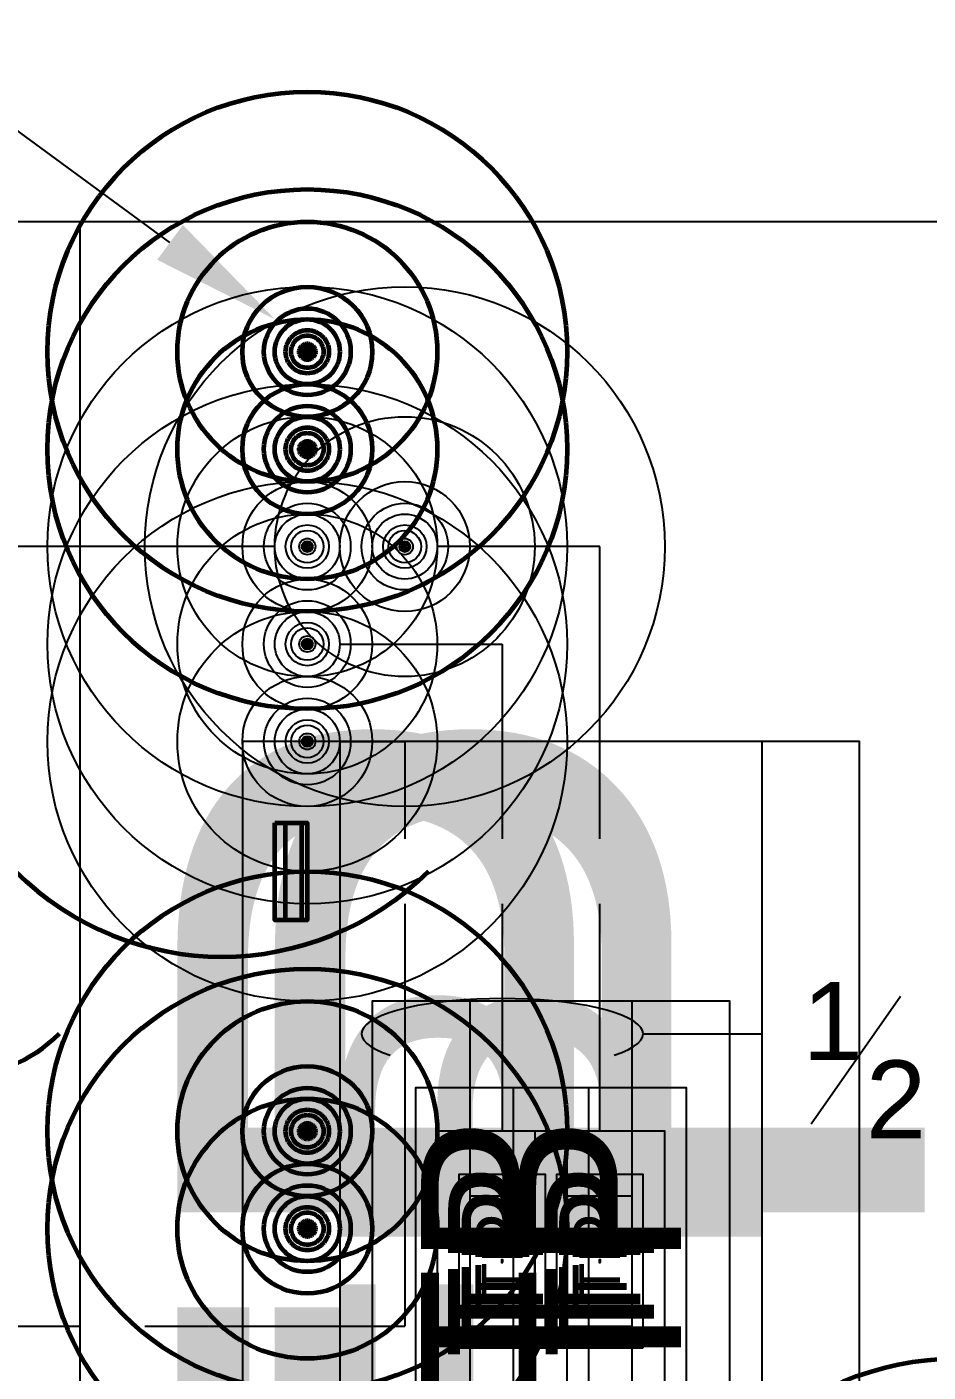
# Model space of a CAD drawing. Extents: x -3637 to 1666, y -2593 to 1817.
# Drawn here: x -707.9 to -624.7, y 447.5 to 571.7 of the extents above; entities that cross this region are included whole.
import ezdxf
from ezdxf.enums import TextEntityAlignment as Align

# ---------------------------------------------------------------- set-up
doc = ezdxf.new("R2010")
doc.units = 0
doc.header["$LTSCALE"] = 36
doc.header["$MEASUREMENT"] = 0
doc.linetypes.add('VENT', pattern=[0.3, 0.2, -0.1])
for name, color, linetype in [('G-ANNO-TEXT', 70, 'Continuous'), ('P-TP-N', 4, 'Continuous'), ('P-TP-N @ 1 (1)', 4, 'Continuous'), ('P-TP-N @ 1 (2)', 4, 'Continuous'), ('P-TP-N @ 12', 4, 'Continuous'), ('P-TP-N @ 128', 4, 'Continuous'), ('P-TP-N @ 16', 4, 'Continuous'), ('P-TP-N @ 192', 4, 'Continuous'), ('P-TP-N @ 2', 4, 'Continuous'), ('P-TP-N @ 24', 4, 'Continuous'), ('P-TP-N @ 384', 4, 'Continuous'), ('P-TP-N @ 4', 4, 'Continuous'), ('P-TP-N @ 48', 4, 'Continuous'), ('P-TP-N @ 64', 4, 'Continuous'), ('P-TP-N @ 768', 4, 'Continuous'), ('P-TP-N @ 8', 4, 'Continuous'), ('P-TP-N @ 96', 4, 'Continuous')]:
    doc.layers.add(name, color=color, linetype=linetype)
for name, color, linetype, lineweight in [('P-FIXT-N @ 48', 3, 'Continuous', 60), ('P-SAN-N', 6, 'Continuous', 60), ('P-SAN-N @ 1 (1)', 6, 'Continuous', 60), ('P-SAN-N @ 1 (2)', 6, 'Continuous', 60), ('P-SAN-N @ 12', 6, 'Continuous', 60), ('P-SAN-N @ 128', 6, 'Continuous', 60), ('P-SAN-N @ 16', 6, 'Continuous', 60), ('P-SAN-N @ 192', 6, 'Continuous', 60), ('P-SAN-N @ 2', 6, 'Continuous', 60), ('P-SAN-N @ 24', 6, 'Continuous', 60), ('P-SAN-N @ 384', 6, 'Continuous', 60), ('P-SAN-N @ 4', 6, 'Continuous', 60), ('P-SAN-N @ 48', 6, 'Continuous', 60), ('P-SAN-N @ 64', 6, 'Continuous', 60), ('P-SAN-N @ 768', 6, 'Continuous', 60), ('P-SAN-N @ 8', 6, 'Continuous', 60), ('P-SAN-N @ 96', 6, 'Continuous', 60), ('P-SANV-N', 5, 'VENT', 60), ('P-SANV-N @ 1 (1)', 5, 'VENT', 60), ('P-SANV-N @ 1 (2)', 5, 'VENT', 60), ('P-SANV-N @ 12', 5, 'VENT', 60), ('P-SANV-N @ 128', 5, 'VENT', 60), ('P-SANV-N @ 16', 5, 'VENT', 60), ('P-SANV-N @ 192', 5, 'VENT', 60), ('P-SANV-N @ 2', 5, 'VENT', 60), ('P-SANV-N @ 24', 5, 'VENT', 60), ('P-SANV-N @ 384', 5, 'VENT', 60), ('P-SANV-N @ 4', 5, 'VENT', 60), ('P-SANV-N @ 48', 5, 'VENT', 60), ('P-SANV-N @ 64', 5, 'VENT', 60), ('P-SANV-N @ 768', 5, 'VENT', 60), ('P-SANV-N @ 8', 5, 'VENT', 60), ('P-SANV-N @ 96', 5, 'VENT', 60)]:
    doc.layers.add(name, color=color, linetype=linetype, lineweight=lineweight)
doc.styles.add('Arial', font='arial.ttf')

# ---------------------------------------------------------------- blocks, each defined once
blk = doc.blocks.new('*U20')
at = {"linetype": 'Continuous'}
blk.add_circle((0, 0), 0.03516, dxfattribs=at)
blk.add_arc((0.09046, 0), 0.03516, 90, 270, dxfattribs=at)
blk = doc.blocks.new('*U993')
at = {"layer": 'P-SAN-N @ 1 (1)', "rotation": 45}
blk.add_blockref('*U20', (-622, 421.74), dxfattribs=at)
at = {"layer": 'P-SAN-N @ 1 (2)', "rotation": 45}
blk.add_blockref('*U20', (-622, 421.74), dxfattribs=at)
at = {"layer": 'P-SAN-N @ 12', "xscale": 12, "yscale": 12, "zscale": 12, "rotation": 44.99999999999999}
blk.add_blockref('*U20', (-622, 421.74), dxfattribs=at)
at = {"layer": 'P-SAN-N @ 128', "xscale": 128, "yscale": 128, "zscale": 128, "rotation": 45}
blk.add_blockref('*U20', (-622, 421.74), dxfattribs=at)
at = {"layer": 'P-SAN-N @ 16', "xscale": 16, "yscale": 16, "zscale": 16, "rotation": 45}
blk.add_blockref('*U20', (-622, 421.74), dxfattribs=at)
at = {"layer": 'P-SAN-N @ 192', "xscale": 192, "yscale": 192, "zscale": 192, "rotation": 44.99999999999999}
blk.add_blockref('*U20', (-622, 421.74), dxfattribs=at)
at = {"layer": 'P-SAN-N @ 2', "xscale": 2, "yscale": 2, "zscale": 2, "rotation": 45}
blk.add_blockref('*U20', (-622, 421.74), dxfattribs=at)
at = {"layer": 'P-SAN-N @ 24', "xscale": 24, "yscale": 24, "zscale": 24, "rotation": 44.99999999999999}
blk.add_blockref('*U20', (-622, 421.74), dxfattribs=at)
at = {"layer": 'P-SAN-N @ 384', "xscale": 384, "yscale": 384, "zscale": 384, "rotation": 44.99999999999999}
blk.add_blockref('*U20', (-622, 421.74), dxfattribs=at)
at = {"layer": 'P-SAN-N @ 4', "xscale": 4, "yscale": 4, "zscale": 4, "rotation": 45}
blk.add_blockref('*U20', (-622, 421.74), dxfattribs=at)
at = {"layer": 'P-SAN-N @ 48', "xscale": 48, "yscale": 48, "zscale": 48, "rotation": 44.99999999999999}
blk.add_blockref('*U20', (-622, 421.74), dxfattribs=at)
at = {"layer": 'P-SAN-N @ 64', "xscale": 64, "yscale": 64, "zscale": 64, "rotation": 45}
blk.add_blockref('*U20', (-622, 421.74), dxfattribs=at)
at = {"layer": 'P-SAN-N @ 768', "xscale": 768, "yscale": 768, "zscale": 768, "rotation": 44.99999999999999}
blk.add_blockref('*U20', (-622, 421.74), dxfattribs=at)
at = {"layer": 'P-SAN-N @ 8', "xscale": 8, "yscale": 8, "zscale": 8, "rotation": 45}
blk.add_blockref('*U20', (-622, 421.74), dxfattribs=at)
at = {"layer": 'P-SAN-N @ 96', "xscale": 96, "yscale": 96, "zscale": 96, "rotation": 44.99999999999999}
blk.add_blockref('*U20', (-622, 421.74), dxfattribs=at)
blk = doc.blocks.new('*U995')
at = {"layer": 'P-SAN-N @ 1 (1)', "rotation": 44.99999999999999}
blk.add_blockref('*U20', (-739, 463.74), dxfattribs=at)
at = {"layer": 'P-SAN-N @ 1 (2)', "rotation": 44.99999999999999}
blk.add_blockref('*U20', (-739, 463.74), dxfattribs=at)
at = {"layer": 'P-SAN-N @ 12', "xscale": 12, "yscale": 12, "zscale": 12, "rotation": 44.99999999999999}
blk.add_blockref('*U20', (-739, 463.74), dxfattribs=at)
at = {"layer": 'P-SAN-N @ 128', "xscale": 128, "yscale": 128, "zscale": 128, "rotation": 44.99999999999999}
blk.add_blockref('*U20', (-739, 463.74), dxfattribs=at)
at = {"layer": 'P-SAN-N @ 16', "xscale": 16, "yscale": 16, "zscale": 16, "rotation": 44.99999999999999}
blk.add_blockref('*U20', (-739, 463.74), dxfattribs=at)
at = {"layer": 'P-SAN-N @ 192', "xscale": 192, "yscale": 192, "zscale": 192, "rotation": 44.99999999999999}
blk.add_blockref('*U20', (-739, 463.74), dxfattribs=at)
at = {"layer": 'P-SAN-N @ 2', "xscale": 2, "yscale": 2, "zscale": 2, "rotation": 44.99999999999999}
blk.add_blockref('*U20', (-739, 463.74), dxfattribs=at)
at = {"layer": 'P-SAN-N @ 24', "xscale": 24, "yscale": 24, "zscale": 24, "rotation": 44.99999999999999}
blk.add_blockref('*U20', (-739, 463.74), dxfattribs=at)
at = {"layer": 'P-SAN-N @ 384', "xscale": 384, "yscale": 384, "zscale": 384, "rotation": 44.99999999999999}
blk.add_blockref('*U20', (-739, 463.74), dxfattribs=at)
at = {"layer": 'P-SAN-N @ 4', "xscale": 4, "yscale": 4, "zscale": 4, "rotation": 44.99999999999999}
blk.add_blockref('*U20', (-739, 463.74), dxfattribs=at)
at = {"layer": 'P-SAN-N @ 48', "xscale": 48, "yscale": 48, "zscale": 48, "rotation": 44.99999999999999}
blk.add_blockref('*U20', (-739, 463.74), dxfattribs=at)
at = {"layer": 'P-SAN-N @ 64', "xscale": 64, "yscale": 64, "zscale": 64, "rotation": 44.99999999999999}
blk.add_blockref('*U20', (-739, 463.74), dxfattribs=at)
at = {"layer": 'P-SAN-N @ 768', "xscale": 768, "yscale": 768, "zscale": 768, "rotation": 44.99999999999999}
blk.add_blockref('*U20', (-739, 463.74), dxfattribs=at)
at = {"layer": 'P-SAN-N @ 8', "xscale": 8, "yscale": 8, "zscale": 8, "rotation": 44.99999999999999}
blk.add_blockref('*U20', (-739, 463.74), dxfattribs=at)
at = {"layer": 'P-SAN-N @ 96', "xscale": 96, "yscale": 96, "zscale": 96, "rotation": 44.99999999999999}
blk.add_blockref('*U20', (-739, 463.74), dxfattribs=at)
blk = doc.blocks.new('*U7')
blk.add_circle((0, 0), 0.03125)
blk = doc.blocks.new('*U1006')
at = {"layer": 'P-SANV-N @ 1 (1)'}
blk.add_blockref('*U7', (-682, 460.74), dxfattribs=at)
at = {"layer": 'P-SANV-N @ 1 (2)'}
blk.add_blockref('*U7', (-682, 460.74), dxfattribs=at)
at = {"layer": 'P-SANV-N @ 12', "xscale": 12, "yscale": 12, "zscale": 12}
blk.add_blockref('*U7', (-682, 460.74), dxfattribs=at)
at = {"layer": 'P-SANV-N @ 128', "xscale": 128, "yscale": 128, "zscale": 128}
blk.add_blockref('*U7', (-682, 460.74), dxfattribs=at)
at = {"layer": 'P-SANV-N @ 16', "xscale": 16, "yscale": 16, "zscale": 16}
blk.add_blockref('*U7', (-682, 460.74), dxfattribs=at)
at = {"layer": 'P-SANV-N @ 192', "xscale": 192, "yscale": 192, "zscale": 192}
blk.add_blockref('*U7', (-682, 460.74), dxfattribs=at)
at = {"layer": 'P-SANV-N @ 2', "xscale": 2, "yscale": 2, "zscale": 2}
blk.add_blockref('*U7', (-682, 460.74), dxfattribs=at)
at = {"layer": 'P-SANV-N @ 24', "xscale": 24, "yscale": 24, "zscale": 24}
blk.add_blockref('*U7', (-682, 460.74), dxfattribs=at)
at = {"layer": 'P-SANV-N @ 384', "xscale": 384, "yscale": 384, "zscale": 384}
blk.add_blockref('*U7', (-682, 460.74), dxfattribs=at)
at = {"layer": 'P-SANV-N @ 4', "xscale": 4, "yscale": 4, "zscale": 4}
blk.add_blockref('*U7', (-682, 460.74), dxfattribs=at)
at = {"layer": 'P-SANV-N @ 48', "xscale": 48, "yscale": 48, "zscale": 48}
blk.add_blockref('*U7', (-682, 460.74), dxfattribs=at)
at = {"layer": 'P-SANV-N @ 64', "xscale": 64, "yscale": 64, "zscale": 64}
blk.add_blockref('*U7', (-682, 460.74), dxfattribs=at)
at = {"layer": 'P-SANV-N @ 768', "xscale": 768, "yscale": 768, "zscale": 768}
blk.add_blockref('*U7', (-682, 460.74), dxfattribs=at)
at = {"layer": 'P-SANV-N @ 8', "xscale": 8, "yscale": 8, "zscale": 8}
blk.add_blockref('*U7', (-682, 460.74), dxfattribs=at)
at = {"layer": 'P-SANV-N @ 96', "xscale": 96, "yscale": 96, "zscale": 96}
blk.add_blockref('*U7', (-682, 460.74), dxfattribs=at)
blk = doc.blocks.new('*U1007')
at = {"layer": 'P-SANV-N @ 1 (1)'}
blk.add_blockref('*U7', (-682, 469.74), dxfattribs=at)
at = {"layer": 'P-SANV-N @ 1 (2)'}
blk.add_blockref('*U7', (-682, 469.74), dxfattribs=at)
at = {"layer": 'P-SANV-N @ 12', "xscale": 12, "yscale": 12, "zscale": 12}
blk.add_blockref('*U7', (-682, 469.74), dxfattribs=at)
at = {"layer": 'P-SANV-N @ 128', "xscale": 128, "yscale": 128, "zscale": 128}
blk.add_blockref('*U7', (-682, 469.74), dxfattribs=at)
at = {"layer": 'P-SANV-N @ 16', "xscale": 16, "yscale": 16, "zscale": 16}
blk.add_blockref('*U7', (-682, 469.74), dxfattribs=at)
at = {"layer": 'P-SANV-N @ 192', "xscale": 192, "yscale": 192, "zscale": 192}
blk.add_blockref('*U7', (-682, 469.74), dxfattribs=at)
at = {"layer": 'P-SANV-N @ 2', "xscale": 2, "yscale": 2, "zscale": 2}
blk.add_blockref('*U7', (-682, 469.74), dxfattribs=at)
at = {"layer": 'P-SANV-N @ 24', "xscale": 24, "yscale": 24, "zscale": 24}
blk.add_blockref('*U7', (-682, 469.74), dxfattribs=at)
at = {"layer": 'P-SANV-N @ 384', "xscale": 384, "yscale": 384, "zscale": 384}
blk.add_blockref('*U7', (-682, 469.74), dxfattribs=at)
at = {"layer": 'P-SANV-N @ 4', "xscale": 4, "yscale": 4, "zscale": 4}
blk.add_blockref('*U7', (-682, 469.74), dxfattribs=at)
at = {"layer": 'P-SANV-N @ 48', "xscale": 48, "yscale": 48, "zscale": 48}
blk.add_blockref('*U7', (-682, 469.74), dxfattribs=at)
at = {"layer": 'P-SANV-N @ 64', "xscale": 64, "yscale": 64, "zscale": 64}
blk.add_blockref('*U7', (-682, 469.74), dxfattribs=at)
at = {"layer": 'P-SANV-N @ 768', "xscale": 768, "yscale": 768, "zscale": 768}
blk.add_blockref('*U7', (-682, 469.74), dxfattribs=at)
at = {"layer": 'P-SANV-N @ 8', "xscale": 8, "yscale": 8, "zscale": 8}
blk.add_blockref('*U7', (-682, 469.74), dxfattribs=at)
at = {"layer": 'P-SANV-N @ 96', "xscale": 96, "yscale": 96, "zscale": 96}
blk.add_blockref('*U7', (-682, 469.74), dxfattribs=at)
blk = doc.blocks.new('*U1009')
at = {"layer": 'P-SANV-N @ 1 (1)'}
blk.add_blockref('*U7', (-682, 541.74), dxfattribs=at)
at = {"layer": 'P-SANV-N @ 1 (2)'}
blk.add_blockref('*U7', (-682, 541.74), dxfattribs=at)
at = {"layer": 'P-SANV-N @ 12', "xscale": 12, "yscale": 12, "zscale": 12}
blk.add_blockref('*U7', (-682, 541.74), dxfattribs=at)
at = {"layer": 'P-SANV-N @ 128', "xscale": 128, "yscale": 128, "zscale": 128}
blk.add_blockref('*U7', (-682, 541.74), dxfattribs=at)
at = {"layer": 'P-SANV-N @ 16', "xscale": 16, "yscale": 16, "zscale": 16}
blk.add_blockref('*U7', (-682, 541.74), dxfattribs=at)
at = {"layer": 'P-SANV-N @ 192', "xscale": 192, "yscale": 192, "zscale": 192}
blk.add_blockref('*U7', (-682, 541.74), dxfattribs=at)
at = {"layer": 'P-SANV-N @ 2', "xscale": 2, "yscale": 2, "zscale": 2}
blk.add_blockref('*U7', (-682, 541.74), dxfattribs=at)
at = {"layer": 'P-SANV-N @ 24', "xscale": 24, "yscale": 24, "zscale": 24}
blk.add_blockref('*U7', (-682, 541.74), dxfattribs=at)
at = {"layer": 'P-SANV-N @ 384', "xscale": 384, "yscale": 384, "zscale": 384}
blk.add_blockref('*U7', (-682, 541.74), dxfattribs=at)
at = {"layer": 'P-SANV-N @ 4', "xscale": 4, "yscale": 4, "zscale": 4}
blk.add_blockref('*U7', (-682, 541.74), dxfattribs=at)
at = {"layer": 'P-SANV-N @ 48', "xscale": 48, "yscale": 48, "zscale": 48}
blk.add_blockref('*U7', (-682, 541.74), dxfattribs=at)
at = {"layer": 'P-SANV-N @ 64', "xscale": 64, "yscale": 64, "zscale": 64}
blk.add_blockref('*U7', (-682, 541.74), dxfattribs=at)
at = {"layer": 'P-SANV-N @ 768', "xscale": 768, "yscale": 768, "zscale": 768}
blk.add_blockref('*U7', (-682, 541.74), dxfattribs=at)
at = {"layer": 'P-SANV-N @ 8', "xscale": 8, "yscale": 8, "zscale": 8}
blk.add_blockref('*U7', (-682, 541.74), dxfattribs=at)
at = {"layer": 'P-SANV-N @ 96', "xscale": 96, "yscale": 96, "zscale": 96}
blk.add_blockref('*U7', (-682, 541.74), dxfattribs=at)
blk = doc.blocks.new('*U1010')
at = {"layer": 'P-SANV-N @ 1 (1)'}
blk.add_blockref('*U7', (-682, 532.74), dxfattribs=at)
at = {"layer": 'P-SANV-N @ 1 (2)'}
blk.add_blockref('*U7', (-682, 532.74), dxfattribs=at)
at = {"layer": 'P-SANV-N @ 12', "xscale": 12, "yscale": 12, "zscale": 12}
blk.add_blockref('*U7', (-682, 532.74), dxfattribs=at)
at = {"layer": 'P-SANV-N @ 128', "xscale": 128, "yscale": 128, "zscale": 128}
blk.add_blockref('*U7', (-682, 532.74), dxfattribs=at)
at = {"layer": 'P-SANV-N @ 16', "xscale": 16, "yscale": 16, "zscale": 16}
blk.add_blockref('*U7', (-682, 532.74), dxfattribs=at)
at = {"layer": 'P-SANV-N @ 192', "xscale": 192, "yscale": 192, "zscale": 192}
blk.add_blockref('*U7', (-682, 532.74), dxfattribs=at)
at = {"layer": 'P-SANV-N @ 2', "xscale": 2, "yscale": 2, "zscale": 2}
blk.add_blockref('*U7', (-682, 532.74), dxfattribs=at)
at = {"layer": 'P-SANV-N @ 24', "xscale": 24, "yscale": 24, "zscale": 24}
blk.add_blockref('*U7', (-682, 532.74), dxfattribs=at)
at = {"layer": 'P-SANV-N @ 384', "xscale": 384, "yscale": 384, "zscale": 384}
blk.add_blockref('*U7', (-682, 532.74), dxfattribs=at)
at = {"layer": 'P-SANV-N @ 4', "xscale": 4, "yscale": 4, "zscale": 4}
blk.add_blockref('*U7', (-682, 532.74), dxfattribs=at)
at = {"layer": 'P-SANV-N @ 48', "xscale": 48, "yscale": 48, "zscale": 48}
blk.add_blockref('*U7', (-682, 532.74), dxfattribs=at)
at = {"layer": 'P-SANV-N @ 64', "xscale": 64, "yscale": 64, "zscale": 64}
blk.add_blockref('*U7', (-682, 532.74), dxfattribs=at)
at = {"layer": 'P-SANV-N @ 768', "xscale": 768, "yscale": 768, "zscale": 768}
blk.add_blockref('*U7', (-682, 532.74), dxfattribs=at)
at = {"layer": 'P-SANV-N @ 8', "xscale": 8, "yscale": 8, "zscale": 8}
blk.add_blockref('*U7', (-682, 532.74), dxfattribs=at)
at = {"layer": 'P-SANV-N @ 96', "xscale": 96, "yscale": 96, "zscale": 96}
blk.add_blockref('*U7', (-682, 532.74), dxfattribs=at)
blk = doc.blocks.new('*U44')
h = blk.add_hatch()
h.set_pattern_fill('_USER', scale=0.03125, pattern_type=0)
h.set_pattern_definition([(0, (-0.09375, -0.03125), (0, 0.03125), [])])
h.paths.add_polyline_path([(0.09375, 0.03125), (-0.09375, 0.03125), (-0.09375, -0.03125), (0.09375, -0.03125)])
blk.add_lwpolyline([(-0.09375, -0.03125), (-0.09375, 0.03125), (0.09375, 0.03125), (0.09375, -0.03125), (-0.09375, -0.03125)])
blk = doc.blocks.new('*U1079')
at = {"layer": 'P-TP-N @ 1 (1)'}
blk.add_blockref('*U7', (-682, 523.74), dxfattribs=at)
at = {"layer": 'P-TP-N @ 1 (2)'}
blk.add_blockref('*U7', (-682, 523.74), dxfattribs=at)
at = {"layer": 'P-TP-N @ 12', "xscale": 12, "yscale": 12, "zscale": 12}
blk.add_blockref('*U7', (-682, 523.74), dxfattribs=at)
at = {"layer": 'P-TP-N @ 128', "xscale": 128, "yscale": 128, "zscale": 128}
blk.add_blockref('*U7', (-682, 523.74), dxfattribs=at)
at = {"layer": 'P-TP-N @ 16', "xscale": 16, "yscale": 16, "zscale": 16}
blk.add_blockref('*U7', (-682, 523.74), dxfattribs=at)
at = {"layer": 'P-TP-N @ 192', "xscale": 192, "yscale": 192, "zscale": 192}
blk.add_blockref('*U7', (-682, 523.74), dxfattribs=at)
at = {"layer": 'P-TP-N @ 2', "xscale": 2, "yscale": 2, "zscale": 2}
blk.add_blockref('*U7', (-682, 523.74), dxfattribs=at)
at = {"layer": 'P-TP-N @ 24', "xscale": 24, "yscale": 24, "zscale": 24}
blk.add_blockref('*U7', (-682, 523.74), dxfattribs=at)
at = {"layer": 'P-TP-N @ 384', "xscale": 384, "yscale": 384, "zscale": 384}
blk.add_blockref('*U7', (-682, 523.74), dxfattribs=at)
at = {"layer": 'P-TP-N @ 4', "xscale": 4, "yscale": 4, "zscale": 4}
blk.add_blockref('*U7', (-682, 523.74), dxfattribs=at)
at = {"layer": 'P-TP-N @ 48', "xscale": 48, "yscale": 48, "zscale": 48}
blk.add_blockref('*U7', (-682, 523.74), dxfattribs=at)
at = {"layer": 'P-TP-N @ 64', "xscale": 64, "yscale": 64, "zscale": 64}
blk.add_blockref('*U7', (-682, 523.74), dxfattribs=at)
at = {"layer": 'P-TP-N @ 768', "xscale": 768, "yscale": 768, "zscale": 768}
blk.add_blockref('*U7', (-682, 523.74), dxfattribs=at)
at = {"layer": 'P-TP-N @ 8', "xscale": 8, "yscale": 8, "zscale": 8}
blk.add_blockref('*U7', (-682, 523.74), dxfattribs=at)
at = {"layer": 'P-TP-N @ 96', "xscale": 96, "yscale": 96, "zscale": 96}
blk.add_blockref('*U7', (-682, 523.74), dxfattribs=at)
blk = doc.blocks.new('*U1080')
at = {"layer": 'P-TP-N @ 1 (1)'}
blk.add_blockref('*U7', (-682, 514.74), dxfattribs=at)
at = {"layer": 'P-TP-N @ 1 (2)'}
blk.add_blockref('*U7', (-682, 514.74), dxfattribs=at)
at = {"layer": 'P-TP-N @ 12', "xscale": 12, "yscale": 12, "zscale": 12}
blk.add_blockref('*U7', (-682, 514.74), dxfattribs=at)
at = {"layer": 'P-TP-N @ 128', "xscale": 128, "yscale": 128, "zscale": 128}
blk.add_blockref('*U7', (-682, 514.74), dxfattribs=at)
at = {"layer": 'P-TP-N @ 16', "xscale": 16, "yscale": 16, "zscale": 16}
blk.add_blockref('*U7', (-682, 514.74), dxfattribs=at)
at = {"layer": 'P-TP-N @ 192', "xscale": 192, "yscale": 192, "zscale": 192}
blk.add_blockref('*U7', (-682, 514.74), dxfattribs=at)
at = {"layer": 'P-TP-N @ 2', "xscale": 2, "yscale": 2, "zscale": 2}
blk.add_blockref('*U7', (-682, 514.74), dxfattribs=at)
at = {"layer": 'P-TP-N @ 24', "xscale": 24, "yscale": 24, "zscale": 24}
blk.add_blockref('*U7', (-682, 514.74), dxfattribs=at)
at = {"layer": 'P-TP-N @ 384', "xscale": 384, "yscale": 384, "zscale": 384}
blk.add_blockref('*U7', (-682, 514.74), dxfattribs=at)
at = {"layer": 'P-TP-N @ 4', "xscale": 4, "yscale": 4, "zscale": 4}
blk.add_blockref('*U7', (-682, 514.74), dxfattribs=at)
at = {"layer": 'P-TP-N @ 48', "xscale": 48, "yscale": 48, "zscale": 48}
blk.add_blockref('*U7', (-682, 514.74), dxfattribs=at)
at = {"layer": 'P-TP-N @ 64', "xscale": 64, "yscale": 64, "zscale": 64}
blk.add_blockref('*U7', (-682, 514.74), dxfattribs=at)
at = {"layer": 'P-TP-N @ 768', "xscale": 768, "yscale": 768, "zscale": 768}
blk.add_blockref('*U7', (-682, 514.74), dxfattribs=at)
at = {"layer": 'P-TP-N @ 8', "xscale": 8, "yscale": 8, "zscale": 8}
blk.add_blockref('*U7', (-682, 514.74), dxfattribs=at)
at = {"layer": 'P-TP-N @ 96', "xscale": 96, "yscale": 96, "zscale": 96}
blk.add_blockref('*U7', (-682, 514.74), dxfattribs=at)
blk = doc.blocks.new('*U1081')
at = {"layer": 'P-TP-N @ 1 (1)'}
blk.add_blockref('*U7', (-682, 505.74), dxfattribs=at)
at = {"layer": 'P-TP-N @ 1 (2)'}
blk.add_blockref('*U7', (-682, 505.74), dxfattribs=at)
at = {"layer": 'P-TP-N @ 12', "xscale": 12, "yscale": 12, "zscale": 12}
blk.add_blockref('*U7', (-682, 505.74), dxfattribs=at)
at = {"layer": 'P-TP-N @ 128', "xscale": 128, "yscale": 128, "zscale": 128}
blk.add_blockref('*U7', (-682, 505.74), dxfattribs=at)
at = {"layer": 'P-TP-N @ 16', "xscale": 16, "yscale": 16, "zscale": 16}
blk.add_blockref('*U7', (-682, 505.74), dxfattribs=at)
at = {"layer": 'P-TP-N @ 192', "xscale": 192, "yscale": 192, "zscale": 192}
blk.add_blockref('*U7', (-682, 505.74), dxfattribs=at)
at = {"layer": 'P-TP-N @ 2', "xscale": 2, "yscale": 2, "zscale": 2}
blk.add_blockref('*U7', (-682, 505.74), dxfattribs=at)
at = {"layer": 'P-TP-N @ 24', "xscale": 24, "yscale": 24, "zscale": 24}
blk.add_blockref('*U7', (-682, 505.74), dxfattribs=at)
at = {"layer": 'P-TP-N @ 384', "xscale": 384, "yscale": 384, "zscale": 384}
blk.add_blockref('*U7', (-682, 505.74), dxfattribs=at)
at = {"layer": 'P-TP-N @ 4', "xscale": 4, "yscale": 4, "zscale": 4}
blk.add_blockref('*U7', (-682, 505.74), dxfattribs=at)
at = {"layer": 'P-TP-N @ 48', "xscale": 48, "yscale": 48, "zscale": 48}
blk.add_blockref('*U7', (-682, 505.74), dxfattribs=at)
at = {"layer": 'P-TP-N @ 64', "xscale": 64, "yscale": 64, "zscale": 64}
blk.add_blockref('*U7', (-682, 505.74), dxfattribs=at)
at = {"layer": 'P-TP-N @ 768', "xscale": 768, "yscale": 768, "zscale": 768}
blk.add_blockref('*U7', (-682, 505.74), dxfattribs=at)
at = {"layer": 'P-TP-N @ 8', "xscale": 8, "yscale": 8, "zscale": 8}
blk.add_blockref('*U7', (-682, 505.74), dxfattribs=at)
at = {"layer": 'P-TP-N @ 96', "xscale": 96, "yscale": 96, "zscale": 96}
blk.add_blockref('*U7', (-682, 505.74), dxfattribs=at)
blk = doc.blocks.new('*U1086')
at = {"layer": 'P-TP-N @ 1 (1)'}
blk.add_blockref('*U7', (-673, 523.74), dxfattribs=at)
at = {"layer": 'P-TP-N @ 1 (2)'}
blk.add_blockref('*U7', (-673, 523.74), dxfattribs=at)
at = {"layer": 'P-TP-N @ 12', "xscale": 12, "yscale": 12, "zscale": 12}
blk.add_blockref('*U7', (-673, 523.74), dxfattribs=at)
at = {"layer": 'P-TP-N @ 128', "xscale": 128, "yscale": 128, "zscale": 128}
blk.add_blockref('*U7', (-673, 523.74), dxfattribs=at)
at = {"layer": 'P-TP-N @ 16', "xscale": 16, "yscale": 16, "zscale": 16}
blk.add_blockref('*U7', (-673, 523.74), dxfattribs=at)
at = {"layer": 'P-TP-N @ 192', "xscale": 192, "yscale": 192, "zscale": 192}
blk.add_blockref('*U7', (-673, 523.74), dxfattribs=at)
at = {"layer": 'P-TP-N @ 2', "xscale": 2, "yscale": 2, "zscale": 2}
blk.add_blockref('*U7', (-673, 523.74), dxfattribs=at)
at = {"layer": 'P-TP-N @ 24', "xscale": 24, "yscale": 24, "zscale": 24}
blk.add_blockref('*U7', (-673, 523.74), dxfattribs=at)
at = {"layer": 'P-TP-N @ 384', "xscale": 384, "yscale": 384, "zscale": 384}
blk.add_blockref('*U7', (-673, 523.74), dxfattribs=at)
at = {"layer": 'P-TP-N @ 4', "xscale": 4, "yscale": 4, "zscale": 4}
blk.add_blockref('*U7', (-673, 523.74), dxfattribs=at)
at = {"layer": 'P-TP-N @ 48', "xscale": 48, "yscale": 48, "zscale": 48}
blk.add_blockref('*U7', (-673, 523.74), dxfattribs=at)
at = {"layer": 'P-TP-N @ 64', "xscale": 64, "yscale": 64, "zscale": 64}
blk.add_blockref('*U7', (-673, 523.74), dxfattribs=at)
at = {"layer": 'P-TP-N @ 768', "xscale": 768, "yscale": 768, "zscale": 768}
blk.add_blockref('*U7', (-673, 523.74), dxfattribs=at)
at = {"layer": 'P-TP-N @ 8', "xscale": 8, "yscale": 8, "zscale": 8}
blk.add_blockref('*U7', (-673, 523.74), dxfattribs=at)
at = {"layer": 'P-TP-N @ 96', "xscale": 96, "yscale": 96, "zscale": 96}
blk.add_blockref('*U7', (-673, 523.74), dxfattribs=at)
blk = doc.blocks.new('*U66')
at = {"layer": 'DEFPOINTS'}
blk.add_lwpolyline([(-0.125, -0.0625), (0.125, -0.0625), (0.125, 0.0625), (-0.125, 0.0625)], close=True, dxfattribs=at)
at = {"style": 'Arial'}
blk.add_text('TP', height=0.078125, dxfattribs=at).set_placement((0, 0), align=Align.MIDDLE)
blk = doc.blocks.new('*U1087')
at = {"layer": 'P-TP-N @ 1 (1)', "linetype": 'ByBlock', "lineweight": -2, "rotation": 90}
blk.add_blockref('*U66', (-664, 457.74), dxfattribs=at)
at = {"layer": 'P-TP-N @ 1 (2)', "linetype": 'ByBlock', "lineweight": -2, "rotation": 90}
blk.add_blockref('*U66', (-664, 457.74), dxfattribs=at)
at = {"layer": 'P-TP-N @ 128', "linetype": 'ByBlock', "lineweight": -2, "xscale": 128, "yscale": 128, "zscale": 128, "rotation": 90}
blk.add_blockref('*U66', (-664, 457.74), dxfattribs=at)
at = {"layer": 'P-TP-N @ 192', "linetype": 'ByBlock', "lineweight": -2, "xscale": 192, "yscale": 192, "zscale": 192, "rotation": 90}
blk.add_blockref('*U66', (-664, 457.74), dxfattribs=at)
at = {"layer": 'P-TP-N @ 384', "linetype": 'ByBlock', "lineweight": -2, "xscale": 384, "yscale": 384, "zscale": 384, "rotation": 90}
blk.add_blockref('*U66', (-664, 457.74), dxfattribs=at)
at = {"layer": 'P-TP-N @ 48', "linetype": 'ByBlock', "lineweight": -2, "xscale": 48, "yscale": 48, "zscale": 48, "rotation": 90}
blk.add_blockref('*U66', (-664, 457.74), dxfattribs=at)
at = {"layer": 'P-TP-N @ 64', "linetype": 'ByBlock', "lineweight": -2, "xscale": 64, "yscale": 64, "zscale": 64, "rotation": 90}
blk.add_blockref('*U66', (-664, 457.74), dxfattribs=at)
at = {"layer": 'P-TP-N @ 768', "linetype": 'ByBlock', "lineweight": -2, "xscale": 768, "yscale": 768, "zscale": 768, "rotation": 90}
blk.add_blockref('*U66', (-664, 457.74), dxfattribs=at)
at = {"layer": 'P-TP-N @ 96', "linetype": 'ByBlock', "lineweight": -2, "xscale": 96, "yscale": 96, "zscale": 96, "rotation": 90}
blk.add_blockref('*U66', (-664, 457.74), dxfattribs=at)
blk = doc.blocks.new('*U1088')
at = {"layer": 'P-TP-N @ 1 (1)', "linetype": 'ByBlock', "lineweight": -2, "rotation": 90}
blk.add_blockref('*U66', (-655, 457.74), dxfattribs=at)
at = {"layer": 'P-TP-N @ 1 (2)', "linetype": 'ByBlock', "lineweight": -2, "rotation": 90}
blk.add_blockref('*U66', (-655, 457.74), dxfattribs=at)
at = {"layer": 'P-TP-N @ 128', "linetype": 'ByBlock', "lineweight": -2, "xscale": 128, "yscale": 128, "zscale": 128, "rotation": 90}
blk.add_blockref('*U66', (-655, 457.74), dxfattribs=at)
at = {"layer": 'P-TP-N @ 192', "linetype": 'ByBlock', "lineweight": -2, "xscale": 192, "yscale": 192, "zscale": 192, "rotation": 90}
blk.add_blockref('*U66', (-655, 457.74), dxfattribs=at)
at = {"layer": 'P-TP-N @ 384', "linetype": 'ByBlock', "lineweight": -2, "xscale": 384, "yscale": 384, "zscale": 384, "rotation": 90}
blk.add_blockref('*U66', (-655, 457.74), dxfattribs=at)
at = {"layer": 'P-TP-N @ 48', "linetype": 'ByBlock', "lineweight": -2, "xscale": 48, "yscale": 48, "zscale": 48, "rotation": 90}
blk.add_blockref('*U66', (-655, 457.74), dxfattribs=at)
at = {"layer": 'P-TP-N @ 64', "linetype": 'ByBlock', "lineweight": -2, "xscale": 64, "yscale": 64, "zscale": 64, "rotation": 90}
blk.add_blockref('*U66', (-655, 457.74), dxfattribs=at)
at = {"layer": 'P-TP-N @ 768', "linetype": 'ByBlock', "lineweight": -2, "xscale": 768, "yscale": 768, "zscale": 768, "rotation": 90}
blk.add_blockref('*U66', (-655, 457.74), dxfattribs=at)
at = {"layer": 'P-TP-N @ 96', "linetype": 'ByBlock', "lineweight": -2, "xscale": 96, "yscale": 96, "zscale": 96, "rotation": 90}
blk.add_blockref('*U66', (-655, 457.74), dxfattribs=at)

msp = doc.modelspace()

# ---------------------------------------------------------------- linework, layer by layer
at = {"layer": 'G-ANNO-TEXT'}
for p, q in [((-635.48, 470.42), (-627.22, 482.21)), ((-651, 478.74), (-646, 478.74)), ((-646, 478.74), (-640, 478.74))]:
    msp.add_line(p, q, dxfattribs=at)
msp.add_lwpolyline([(-694.68, 551.84), (-730, 577.74), (-829, 577.74)], dxfattribs=at)
msp.add_ellipse((-664, 478.74), major_axis=(13, 0), ratio=0.25, start_param=5.631434, end_param=10.07653, dxfattribs=at)
msp.add_solid([(-693.49, 553.45), (-685, 544.74), (-695.86, 550.23)], dxfattribs=at)
at = {"layer": 'P-TP-N'}
for p, q in [((-685, 523.74), (-733, 523.74)), ((-655, 523.74), (-670, 523.74)), ((-655, 496.74), (-655, 523.74)), ((-679, 514.74), (-664, 514.74)), ((-664, 514.74), (-664, 496.74)), ((-679, 505.74), (-673, 505.74)), ((-673, 505.74), (-673, 496.74)), ((-673, 490.74), (-673, 451.74)), ((-664, 490.74), (-664, 469.74)), ((-655, 469.74), (-655, 490.74)), ((-715, 451.74), (-703, 451.74)), ((-697, 451.74), (-673, 451.74))]:
    msp.add_line(p, q, dxfattribs=at)

# ---------------------------------------------------------------- block references
at = {"layer": 'P-FIXT-N @ 48', "xscale": 48, "yscale": 48, "zscale": 48, "rotation": 270}
msp.add_blockref('*U44', (-683.5, 493.74), dxfattribs=at)
at = {"layer": 'P-SAN-N'}
for name in ['*U995', '*U993']:
    msp.add_blockref(name, (0, 0), dxfattribs=at)
at = {"layer": 'P-SANV-N'}
for name in ['*U1009', '*U1010', '*U1007', '*U1006']:
    msp.add_blockref(name, (0, 0), dxfattribs=at)
at = {"layer": 'P-TP-N'}
for name in ['*U1087', '*U1088', '*U1079', '*U1086', '*U1080', '*U1081']:
    msp.add_blockref(name, (0, 0), dxfattribs=at)

# ---------------------------------------------------------------- texts
at = {"layer": 'G-ANNO-TEXT', "style": 'Arial'}
for s, p in [('1', (-636.3, 476.31)), ('2', (-630.44, 469.08))]:
    msp.add_text(s, height=7.2, dxfattribs=at).set_placement(p)

doc.saveas('drawing.dxf')
